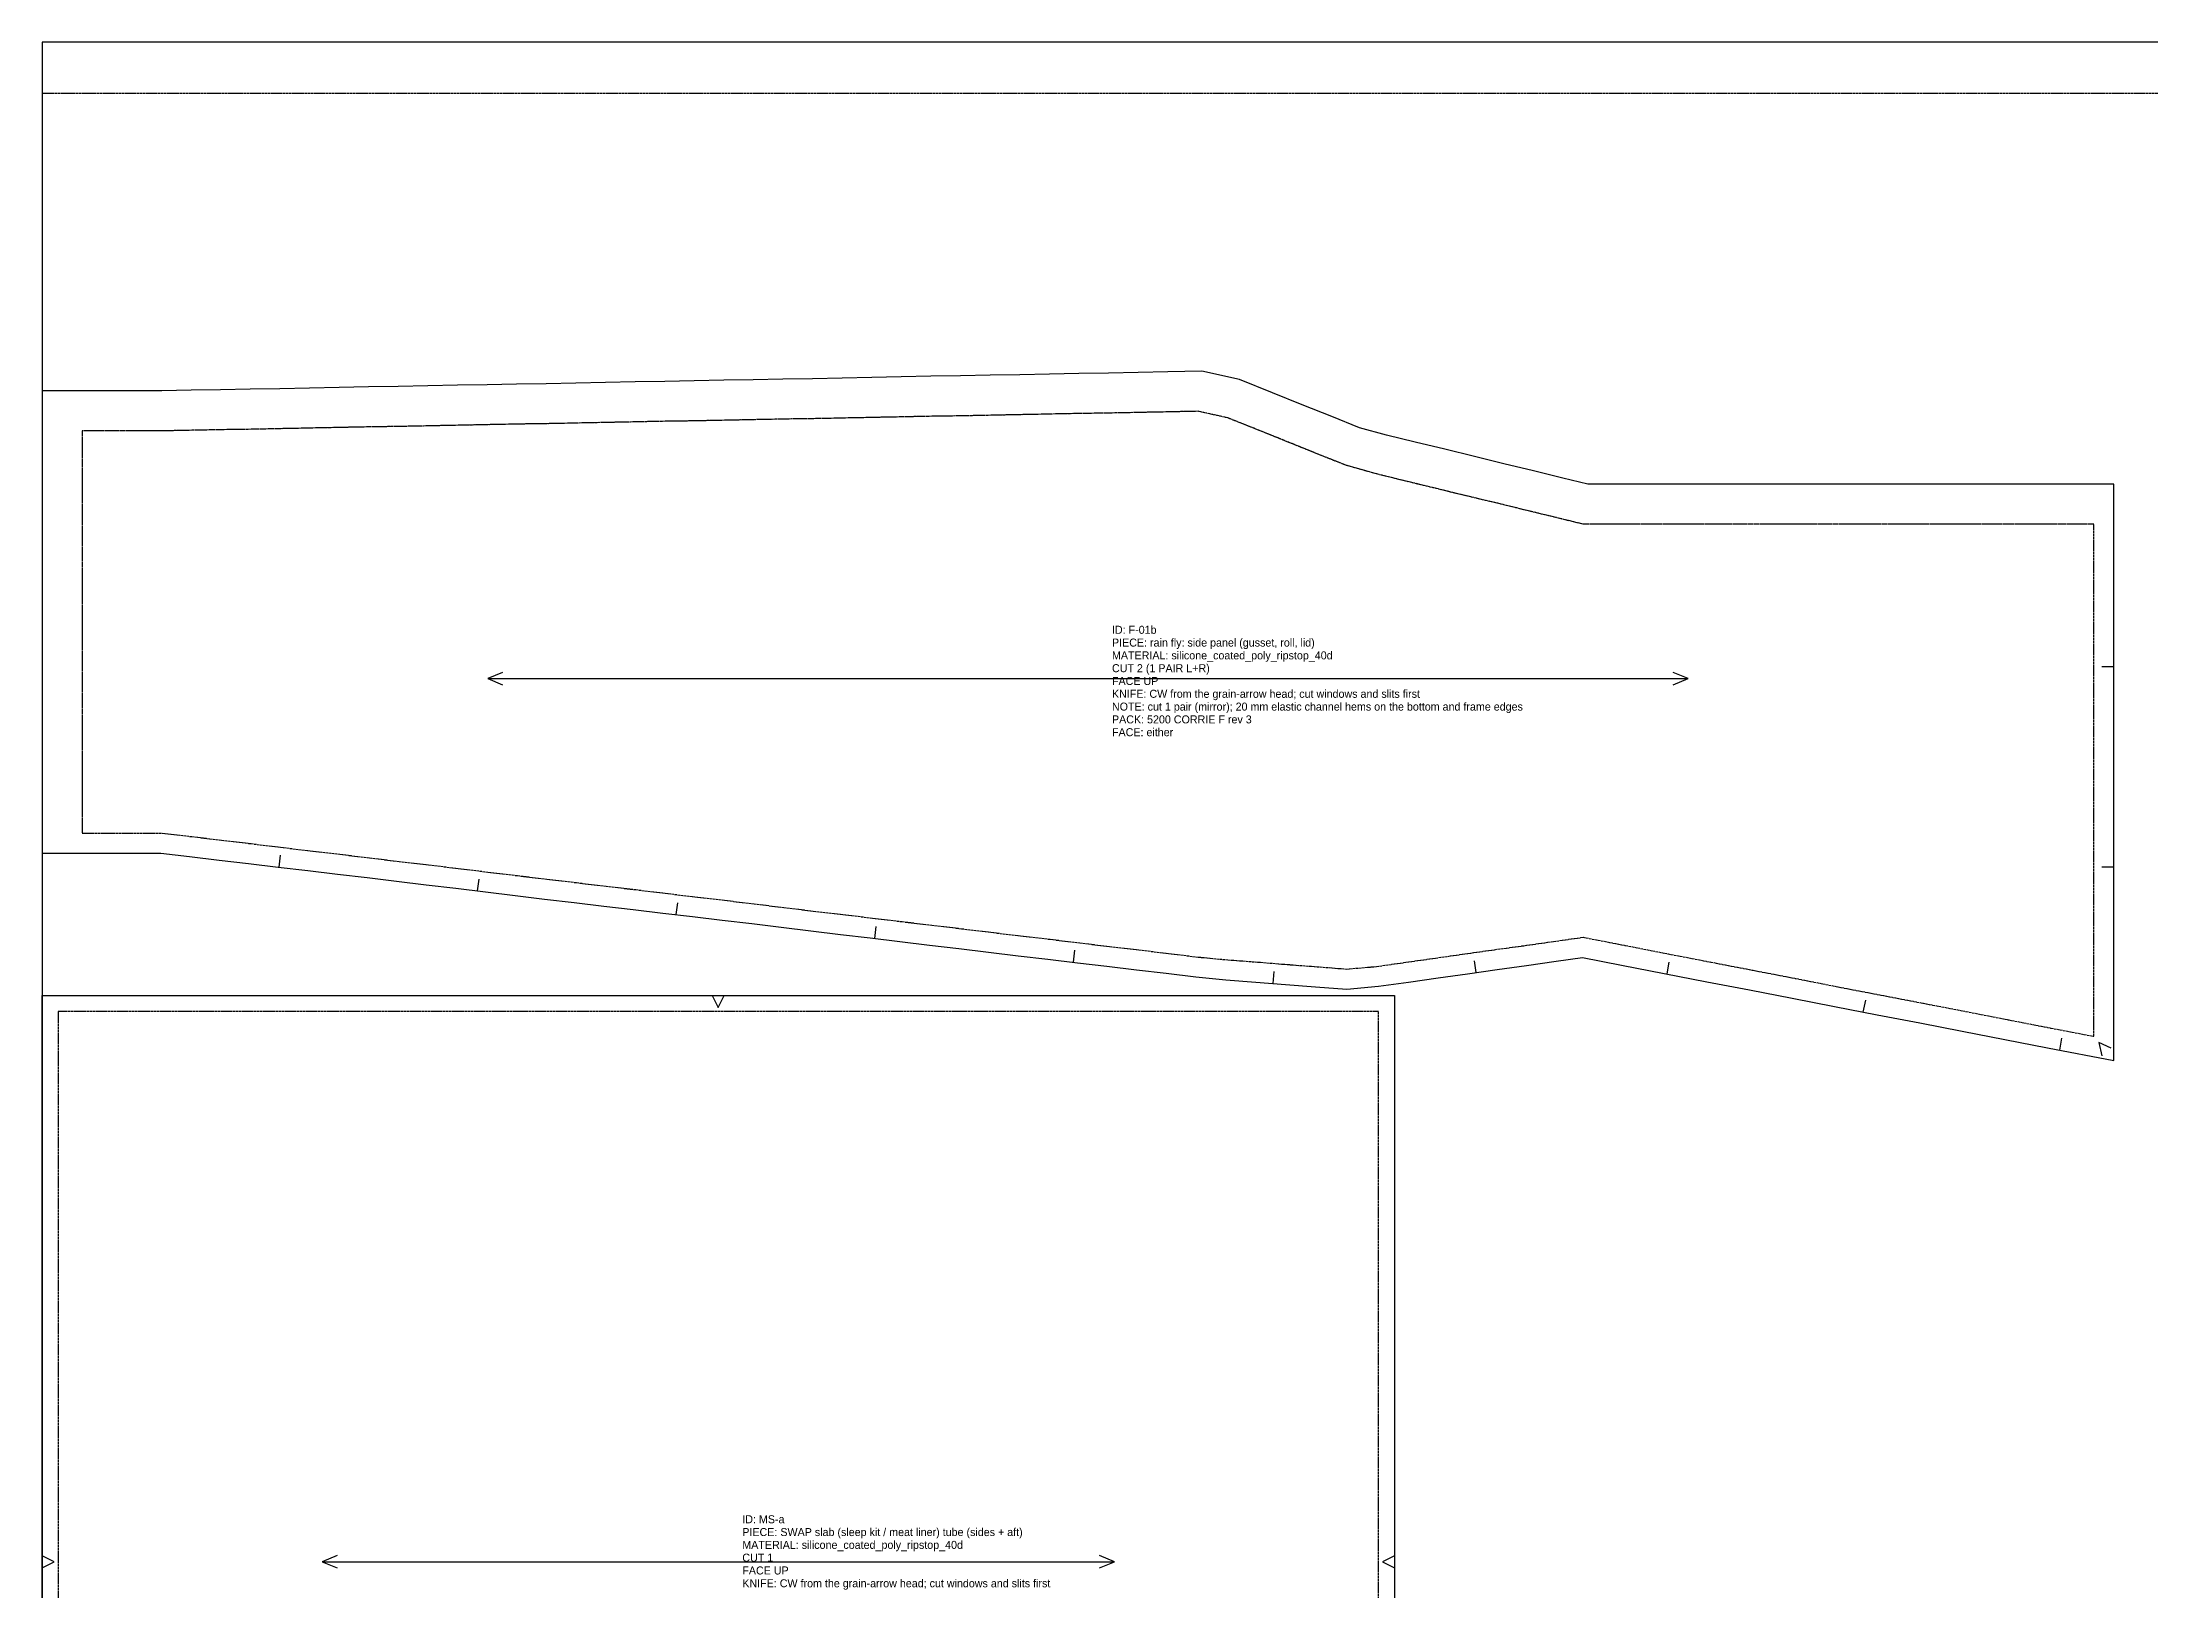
# Model space of a CAD drawing. Header units: millimetres. Extents: x 0 to 1715, y -22 to 1524.
# Drawn here: x 0 to 1054, y 750 to 1524 of the extents above; entities that cross this region are included whole.
import ezdxf

# ---------------------------------------------------------------- set-up
doc = ezdxf.new("R2010")
doc.units = ezdxf.units.MM
doc.linetypes.add('DASHDOT', pattern=[3.556, 2.54, -0.508, 0, -0.508])
doc.linetypes.add('DASHED', pattern=[1.524, 1.27, -0.254])
for name, color, linetype in [('CUT', 7, 'Continuous'), ('GRAIN', 5, 'Continuous'), ('INTERNAL', 6, 'Continuous'), ('NOTCH', 1, 'Continuous'), ('SEW', 3, 'Continuous'), ('TEXT', 2, 'Continuous')]:
    doc.layers.add(name, color=color, linetype=linetype)

msp = doc.modelspace()

# ---------------------------------------------------------------- linework, layer by layer
at = {"layer": 'CUT'}
for points in [[(59.8, 1349.7), (0, 1349.7), (0, 1118.7), (59.4, 1118.7), (73.6, 1117), (88.4, 1115.2), (103.2, 1113.5), (118, 1111.7), (132.8, 1109.9), (147.6, 1108.1), (162.4, 1106.4), (177.2, 1104.6), (192, 1102.8), (206.8, 1101.1), (221.6, 1099.3), (236.4, 1097.5), (251.2, 1095.7), (266, 1094), (280.8, 1092.2), (295.5, 1090.4), (310.3, 1088.7), (325.1, 1086.9), (339.9, 1085.1), (354.7, 1083.4), (369.5, 1081.6), (384.3, 1079.8), (399.1, 1078), (413.9, 1076.3), (428.7, 1074.5), (443.5, 1072.7), (458.3, 1071), (473.1, 1069.2), (487.9, 1067.4), (502.7, 1065.6), (517.5, 1063.9), (532.3, 1062.1), (547.1, 1060.3), (561.9, 1058.6), (576.8, 1056.8), (591.8, 1055.3), (606.8, 1054.2), (621.6, 1053), (636.5, 1051.9), (652.2, 1050.7), (668.1, 1052.1), (683.1, 1054.2), (697.9, 1056.3), (712.6, 1058.4), (727.4, 1060.5), (742.1, 1062.5), (756.9, 1064.6), (770, 1066.5), (789.6, 1062.7), (810.9, 1058.5), (832.2, 1054.4), (853.5, 1050.3), (874.8, 1046.2), (896, 1042), (917.3, 1037.9), (938.6, 1033.8), (959.9, 1029.7), (981.2, 1025.5), (1002.4, 1021.4), (1035.6, 1015), (1035.6, 1303.1), (1004.3, 1303.1), (983.1, 1303.1), (961.8, 1303.1), (940.5, 1303.1), (919.2, 1303.1), (897.9, 1303.1), (876.7, 1303.1), (855.4, 1303.1), (834.1, 1303.1), (812.8, 1303.1), (791.5, 1303.1), (772.7, 1303.1), (760.2, 1306.1), (745.5, 1309.7), (730.7, 1313.3), (716, 1316.9), (701.2, 1320.5), (686.4, 1324.1), (672, 1327.6), (658.6, 1331.3), (644.7, 1336.9), (629.9, 1342.8), (615, 1348.8), (598.6, 1355.4), (579.8, 1359.5), (562.7, 1359.2), (547.9, 1358.9), (533.1, 1358.6), (518.3, 1358.4), (503.5, 1358.1), (488.7, 1357.8), (473.9, 1357.5), (459.1, 1357.2), (444.3, 1357), (429.5, 1356.7), (414.7, 1356.4), (399.9, 1356.1), (385.1, 1355.8), (370.3, 1355.6), (355.5, 1355.3), (340.7, 1355), (325.9, 1354.7), (311.2, 1354.4), (296.4, 1354.2), (281.6, 1353.9), (266.8, 1353.6), (252, 1353.3), (237.2, 1353), (222.4, 1352.8), (207.6, 1352.5), (192.8, 1352.2), (178, 1351.9), (163.2, 1351.7), (148.4, 1351.4), (133.6, 1351.1), (118.8, 1350.8), (104, 1350.5), (89.2, 1350.3), (74.4, 1350)], [(0, 1047.5), (676, 1047.5), (676, 481.5), (0, 481.5)]]:
    msp.add_lwpolyline(points, close=True, dxfattribs=at)
at = {"layer": 'GRAIN'}
for points in [[(230.2, 1209), (222.8, 1205.9), (230.2, 1202.8)], [(222.8, 1205.9), (822.8, 1205.9)], [(815.4, 1202.8), (822.8, 1205.9), (815.4, 1209)], [(147.4, 767.6), (140, 764.5), (147.4, 761.4)], [(140, 764.5), (536, 764.5)], [(528.6, 761.4), (536, 764.5), (528.6, 767.6)]]:
    msp.add_lwpolyline(points, dxfattribs=at)
at = {"layer": 'INTERNAL', "linetype": 'DASHDOT'}
for points in [[(1025.6, 1283.1), (1004.3, 1283.1), (983.1, 1283.1), (961.8, 1283.1), (940.5, 1283.1), (919.2, 1283.1), (897.9, 1283.1), (876.7, 1283.1), (855.4, 1283.1), (834.1, 1283.1), (812.8, 1283.1), (791.5, 1283.1), (770.3, 1283.1), (755.5, 1286.7), (740.7, 1290.3), (726, 1293.9), (711.2, 1297.4), (696.5, 1301), (681.7, 1304.6), (667, 1308.2), (652.1, 1312.4), (637.3, 1318.3), (622.4, 1324.3), (607.6, 1330.3), (592.7, 1336.2), (577.9, 1339.5), (563.1, 1339.2), (548.3, 1338.9), (533.5, 1338.6), (518.7, 1338.4), (503.9, 1338.1), (489.1, 1337.8), (474.3, 1337.5), (459.5, 1337.2), (444.7, 1337), (429.9, 1336.7), (415.1, 1336.4), (400.3, 1336.1), (385.5, 1335.8), (370.7, 1335.6), (355.9, 1335.3), (341.1, 1335), (326.3, 1334.7), (311.5, 1334.5), (296.7, 1334.2), (281.9, 1333.9), (267.1, 1333.6), (252.3, 1333.3), (237.6, 1333.1), (222.8, 1332.8), (208, 1332.5), (193.2, 1332.2), (178.4, 1331.9), (163.6, 1331.7), (148.8, 1331.4), (134, 1331.1), (119.2, 1330.8), (104.4, 1330.5), (89.6, 1330.3), (74.8, 1330), (60, 1329.7), (20, 1329.7)], [(20, 1329.7), (20, 1128.7)]]:
    msp.add_lwpolyline(points, dxfattribs=at)
at = {"layer": 'NOTCH'}
for points in [[(1035.6, 1211.7), (1029.6, 1211.7)], [(118.4, 1111.6), (119.1, 1117.6)], [(1035.6, 1111.7), (1029.6, 1111.7)], [(217.7, 1099.8), (218.4, 1105.7)], [(317, 1087.9), (317.7, 1093.8)], [(416.3, 1076), (417, 1081.9)], [(515.6, 1064.1), (516.3, 1070.1)], [(716.9, 1059), (716.1, 1064.9)], [(615.4, 1053.5), (615.9, 1059.5)], [(812.3, 1058.3), (813.4, 1064.2)], [(335, 1047.5), (338, 1041.5), (341, 1047.5)], [(910.4, 1039.2), (911.6, 1045.1)], [(1008.6, 1020.2), (1009.7, 1026.1)], [(1034.3, 1021.2), (1028.1, 1024), (1029.6, 1017.4)], [(0, 761.5), (6, 764.5), (0, 767.5)], [(676, 767.5), (670, 764.5), (676, 761.5)]]:
    msp.add_lwpolyline(points, dxfattribs=at)
at = {"layer": 'SEW', "linetype": 'DASHED'}
for points in [[(20, 1329.7), (20, 1128.7), (60, 1128.7), (74.8, 1126.9), (89.6, 1125.2), (104.4, 1123.4), (119.2, 1121.6), (134, 1119.8), (148.8, 1118.1), (163.6, 1116.3), (178.4, 1114.5), (193.2, 1112.8), (208, 1111), (222.8, 1109.2), (237.6, 1107.4), (252.3, 1105.7), (267.1, 1103.9), (281.9, 1102.1), (296.7, 1100.4), (311.5, 1098.6), (326.3, 1096.8), (341.1, 1095.1), (355.9, 1093.3), (370.7, 1091.5), (385.5, 1089.7), (400.3, 1088), (415.1, 1086.2), (429.9, 1084.4), (444.7, 1082.7), (459.5, 1080.9), (474.3, 1079.1), (489.1, 1077.3), (503.9, 1075.6), (518.7, 1073.8), (533.5, 1072), (548.3, 1070.3), (563.1, 1068.5), (577.9, 1066.7), (592.7, 1065.3), (607.6, 1064.2), (622.4, 1063), (637.3, 1061.9), (652.1, 1060.7), (667, 1062), (681.7, 1064.1), (696.5, 1066.2), (711.2, 1068.3), (726, 1070.4), (740.7, 1072.4), (755.5, 1074.5), (770.3, 1076.6), (791.5, 1072.5), (812.8, 1068.3), (834.1, 1064.2), (855.4, 1060.1), (876.7, 1056), (897.9, 1051.8), (919.2, 1047.7), (940.5, 1043.6), (961.8, 1039.5), (983.1, 1035.3), (1004.3, 1031.2), (1025.6, 1027.1), (1025.6, 1283.1), (1004.3, 1283.1), (983.1, 1283.1), (961.8, 1283.1), (940.5, 1283.1), (919.2, 1283.1), (897.9, 1283.1), (876.7, 1283.1), (855.4, 1283.1), (834.1, 1283.1), (812.8, 1283.1), (791.5, 1283.1), (770.3, 1283.1), (755.5, 1286.7), (740.7, 1290.3), (726, 1293.9), (711.2, 1297.4), (696.5, 1301), (681.7, 1304.6), (667, 1308.2), (652.1, 1312.4), (637.3, 1318.3), (622.4, 1324.3), (607.6, 1330.3), (592.7, 1336.2), (577.9, 1339.5), (563.1, 1339.2), (548.3, 1338.9), (533.5, 1338.6), (518.7, 1338.4), (503.9, 1338.1), (489.1, 1337.8), (474.3, 1337.5), (459.5, 1337.2), (444.7, 1337), (429.9, 1336.7), (415.1, 1336.4), (400.3, 1336.1), (385.5, 1335.8), (370.7, 1335.6), (355.9, 1335.3), (341.1, 1335), (326.3, 1334.7), (311.5, 1334.5), (296.7, 1334.2), (281.9, 1333.9), (267.1, 1333.6), (252.3, 1333.3), (237.6, 1333.1), (222.8, 1332.8), (208, 1332.5), (193.2, 1332.2), (178.4, 1331.9), (163.6, 1331.7), (148.8, 1331.4), (134, 1331.1), (119.2, 1330.8), (104.4, 1330.5), (89.6, 1330.3), (74.8, 1330), (60, 1329.7)], [(8, 1039.5), (8, 489.5), (668, 489.5), (668, 1039.5)]]:
    msp.add_lwpolyline(points, close=True, dxfattribs=at)
at = {"layer": 'TEXT', "linetype": 'DASHED'}
msp.add_line((0, 1498.5), (1714.6, 1498.5), dxfattribs=at)
at = {"layer": 'TEXT'}
msp.add_lwpolyline([(0, 0), (1714.6, 0), (1714.6, 1524), (0, 1524)], close=True, dxfattribs=at)

# ---------------------------------------------------------------- texts
for s, p in [('ID: F-01b', (534.8, 1228.3)), ('PIECE: rain fly: side panel (gusset, roll, lid)', (534.8, 1221.9)), ('CUT 2 (1 PAIR L+R)', (534.8, 1209.1)), ('MATERIAL: silicone_coated_poly_ripstop_40d', (534.8, 1215.5)), ('FACE UP', (534.8, 1202.7)), ('KNIFE: CW from the grain-arrow head; cut windows and slits first', (534.8, 1196.3)), ('NOTE: cut 1 pair (mirror); 20 mm elastic channel hems on the bottom and frame edges', (534.8, 1189.9)), ('PACK: 5200 CORRIE F rev 3', (534.8, 1183.5)), ('FACE: either', (534.8, 1177.1)), ('PIECE: SWAP slab (sleep kit / meat liner) tube (sides + aft)', (350, 777.3)), ('ID: MS-a', (350, 783.7)), ('MATERIAL: silicone_coated_poly_ripstop_40d', (350, 770.9)), ('CUT 1', (350, 764.5)), ('FACE UP', (350, 758.1)), ('KNIFE: CW from the grain-arrow head; cut windows and slits first', (350, 751.7))]:
    msp.add_text(s, height=4, dxfattribs=at).set_placement(p)

doc.saveas('drawing.dxf')
